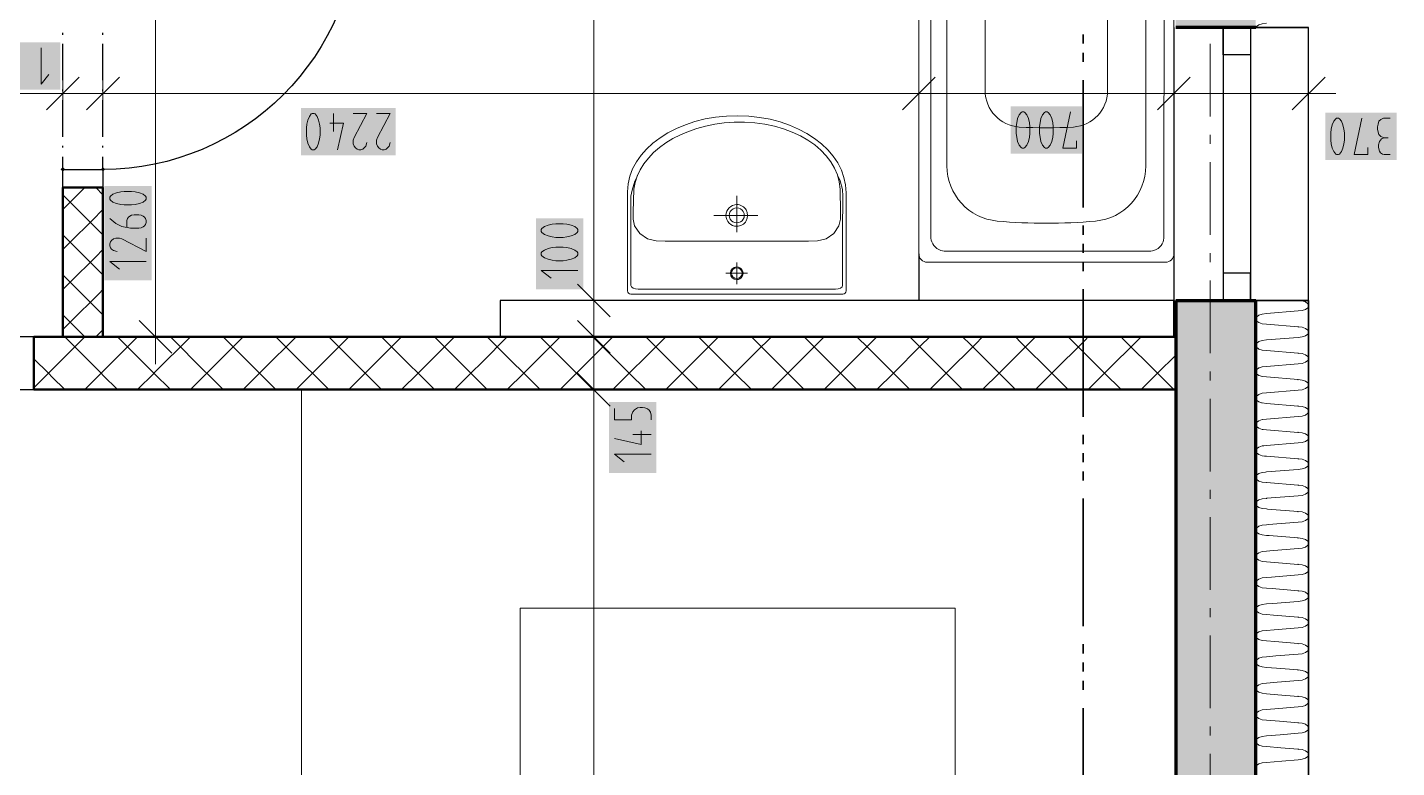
# Model space of a CAD drawing. Header units: millimetres. Extents: x 0 to 594, y 0 to 420.
# Drawn here: x 495.76 to 530.19, y 186.78 to 205.4 of the extents above; entities that cross this region are included whole.
import ezdxf

# ---------------------------------------------------------------- set-up
doc = ezdxf.new("R2010")
doc.units = ezdxf.units.MM
doc.header["$LTSCALE"] = 8
for name, color, linetype in [('PDF_Dvere', 7, 'Continuous'), ('PDF_Instalacni prizdivka do 1m', 7, 'Continuous'), ('PDF_Koty delkove', 7, 'Continuous'), ('PDF_Kuchyne', 7, 'Continuous'), ('PDF_Okna', 7, 'Continuous'), ('PDF_Osy hlavni', 7, 'Continuous'), ('PDF_Pozarni useky', 7, 'Continuous'), ('PDF_Pricky zdene', 7, 'Continuous'), ('PDF_Sanita', 7, 'Continuous'), ('PDF_Steny obvodove nosne', 7, 'Continuous'), ('PDF_Zatepleni', 7, 'Continuous')]:
    doc.layers.add(name, color=color, linetype=linetype)

msp = doc.modelspace()

# ---------------------------------------------------------------- linework, layer by layer
at = {"layer": 'PDF_Dvere', "lineweight": 25}
msp.add_lwpolyline([(497.658, 208.241), (504.069, 208.241, -0.414213), (497.658, 201.83), (497.658, 202.148)], format="xyb", dxfattribs=at)
for points in [[(496.65, 205.217), (496.65, 205.262)], [(497.658, 205.217), (497.658, 205.262)], [(496.65, 204.072), (496.65, 204.988)], [(497.658, 204.072), (497.658, 204.988)], [(496.65, 203.797), (496.65, 203.843)], [(497.658, 203.797), (497.658, 203.843)], [(496.65, 202.652), (496.65, 203.568)], [(497.658, 202.652), (497.658, 203.568)], [(496.65, 202.377), (496.65, 202.423)], [(496.65, 201.83), (496.65, 202.148)], [(497.658, 202.377), (497.658, 202.423)]]:
    msp.add_lwpolyline(points, dxfattribs=at)
for points in [[(496.65, 201.372), (496.65, 201.83), (497.658, 201.83), (497.658, 201.372)], [(495.918, 197.617), (495.46, 197.617), (495.46, 196.289), (495.918, 196.289)]]:
    msp.add_lwpolyline(points, close=True, dxfattribs=at)
at = {"layer": 'PDF_Dvere', "lineweight": 25, "transparency": 33554559}
for points in [[(496.65, 201.773), (496.593, 201.83), (496.708, 201.83), (496.65, 201.887)], [(497.658, 201.773), (497.601, 201.83), (497.715, 201.83), (497.658, 201.887)]]:
    msp.add_solid(points, dxfattribs=at)
at = {"layer": 'PDF_Instalacni prizdivka do 1m', "lineweight": 25}
msp.add_lwpolyline([(518.174, 199.705), (518.174, 198.533)], dxfattribs=at)
msp.add_lwpolyline([(507.641, 197.617), (524.585, 197.617), (524.585, 198.533), (524.585, 198.533), (507.641, 198.533)], close=True, dxfattribs=at)
at = {"layer": 'PDF_Koty delkove', "lineweight": 18}
for points in [[(498.976, 197.617), (498.976, 200.396), (498.976, 200.982), (498.976, 202.534), (498.976, 203.632), (498.976, 204.887), (498.976, 206.606), (498.976, 209.157), (498.976, 210.577), (498.976, 216.576), (498.976, 218.453), (498.976, 228.528), (498.976, 230.36), (498.976, 240.434), (498.976, 242.312), (498.976, 248.311), (498.976, 249.73), (498.976, 261.27), (498.976, 262.599)], [(509.999, 145.412), (509.999, 174.668), (509.999, 180.632), (509.999, 181.276), (509.999, 187.129), (509.999, 196.289), (509.999, 197.617), (509.999, 198.533), (509.999, 215.064), (509.999, 216.576), (509.999, 218.453), (509.999, 240.434), (509.999, 242.312), (509.999, 243.823), (509.999, 260.355), (509.999, 261.27)], [(496.102, 204.891), (496.102, 203.975), (496.297, 204.219)], [(496.65, 204.423), (496.65, 203.736), (496.65, 203.049)], [(497.658, 204.423), (497.658, 203.736), (497.658, 203.049)], [(518.174, 204.423), (518.174, 203.736), (518.174, 203.049)], [(524.585, 204.423), (524.585, 203.736), (524.585, 203.049)], [(527.974, 204.423), (527.974, 203.736), (527.974, 203.049)], [(497.063, 204.148), (496.238, 203.324)], [(498.07, 204.148), (497.246, 203.324)], [(518.586, 204.148), (517.761, 203.324)], [(524.997, 204.148), (524.173, 203.324)], [(528.386, 204.148), (527.561, 203.324)], [(527.974, 203.736), (524.585, 203.736), (519.625, 203.736), (518.174, 203.736), (512.735, 203.736), (512.609, 203.736), (507.561, 203.736), (507.059, 203.736), (497.897, 203.736), (497.658, 203.736), (497.596, 203.736), (496.65, 203.736), (480.256, 203.736), (477.783, 203.736), (466.793, 203.736)], [(527.974, 203.736), (528.66, 203.736)], [(502.774, 202.871), (502.774, 202.688), (502.786, 202.597), (502.81, 202.49), (502.847, 202.399), (502.896, 202.337), (502.92, 202.323), (502.969, 202.323), (502.994, 202.337), (503.042, 202.399), (503.079, 202.49), (503.104, 202.597), (503.116, 202.688), (503.116, 202.871), (503.104, 202.963), (503.079, 203.07), (503.042, 203.162), (502.994, 203.223), (502.969, 203.238), (502.92, 203.238), (502.896, 203.223), (502.847, 203.162), (502.81, 203.07), (502.786, 202.963), (502.774, 202.871)], [(503.458, 203.238), (503.458, 202.781)], [(503.948, 203.238), (504.291, 203.238), (503.972, 202.628), (503.948, 202.566), (503.948, 202.475), (503.972, 202.414), (504.009, 202.368), (504.046, 202.337), (504.095, 202.323), (504.143, 202.323), (504.192, 202.337), (504.229, 202.368), (504.266, 202.414), (504.291, 202.505)], [(504.535, 203.238), (504.878, 203.238), (504.559, 202.628), (504.535, 202.566), (504.535, 202.475), (504.559, 202.414), (504.596, 202.368), (504.633, 202.337), (504.682, 202.323), (504.73, 202.323), (504.779, 202.337), (504.816, 202.368), (504.853, 202.414), (504.878, 202.505)], [(520.841, 203.263), (520.816, 203.278), (520.767, 203.278), (520.742, 203.263), (520.694, 203.201), (520.657, 203.11), (520.633, 203.003), (520.621, 202.911)], [(520.621, 202.911), (520.621, 202.728), (520.633, 202.637), (520.657, 202.53), (520.694, 202.438), (520.742, 202.377), (520.767, 202.362), (520.816, 202.362), (520.841, 202.377), (520.889, 202.438), (520.926, 202.53), (520.951, 202.637), (520.963, 202.728), (520.963, 202.911), (520.951, 203.003), (520.926, 203.11), (520.889, 203.201), (520.841, 203.263)], [(522.138, 202.545), (522.138, 202.362), (521.795, 202.362), (521.99, 203.278)], [(503.361, 202.994), (503.704, 202.994), (503.556, 202.323)], [(528.532, 202.748), (528.532, 202.565), (528.544, 202.474), (528.568, 202.367), (528.605, 202.276), (528.654, 202.214), (528.678, 202.2), (528.727, 202.2), (528.752, 202.214), (528.8, 202.276), (528.837, 202.367), (528.862, 202.474), (528.874, 202.565), (528.874, 202.748), (528.862, 202.84), (528.837, 202.947), (528.8, 203.039), (528.752, 203.1), (528.727, 203.115)], [(528.727, 203.115), (528.678, 203.115), (528.654, 203.1), (528.605, 203.039), (528.568, 202.947), (528.544, 202.84), (528.532, 202.748)], [(529.462, 202.382), (529.462, 202.2), (529.119, 202.2), (529.314, 203.115)], [(530.024, 203.115), (529.853, 203.115), (529.792, 203.084), (529.743, 203.039), (529.718, 202.963), (529.706, 202.901), (529.706, 202.84), (529.718, 202.764), (529.743, 202.703), (529.792, 202.658), (529.877, 202.626)], [(530.024, 202.2), (529.877, 202.2), (529.828, 202.214), (529.779, 202.245), (529.754, 202.291), (529.73, 202.382), (529.73, 202.443), (529.754, 202.535), (529.803, 202.596), (529.877, 202.626), (529.974, 202.626)], [(498.377, 201.277), (498.194, 201.277), (498.103, 201.264), (497.996, 201.24), (497.904, 201.204), (497.843, 201.155), (497.828, 201.13), (497.828, 201.082), (497.843, 201.057), (497.904, 201.008), (497.996, 200.972), (498.103, 200.947), (498.194, 200.934), (498.377, 200.934), (498.469, 200.947), (498.576, 200.972), (498.667, 201.008), (498.729, 201.057), (498.744, 201.082), (498.744, 201.13), (498.729, 201.155), (498.667, 201.204), (498.576, 201.24)], [(498.576, 201.24), (498.469, 201.264), (498.377, 201.277)], [(498.255, 200.372), (498.255, 200.543), (498.271, 200.592), (498.301, 200.629), (498.332, 200.653), (498.377, 200.677), (498.438, 200.69), (498.56, 200.69), (498.622, 200.677), (498.667, 200.653), (498.698, 200.629), (498.729, 200.592), (498.744, 200.543), (498.744, 200.495), (498.729, 200.445), (498.698, 200.409), (498.667, 200.385), (498.622, 200.36), (498.56, 200.347), (498.347, 200.347), (498.133, 200.396), (497.98, 200.47), (497.828, 200.592)], [(509.229, 200.462), (509.046, 200.462), (508.955, 200.449), (508.848, 200.425), (508.756, 200.389), (508.695, 200.34), (508.68, 200.315), (508.68, 200.267), (508.695, 200.242), (508.756, 200.193), (508.848, 200.157), (508.955, 200.132), (509.046, 200.119), (509.229, 200.119), (509.32, 200.132), (509.427, 200.157), (509.519, 200.193), (509.58, 200.242), (509.596, 200.267), (509.596, 200.315), (509.58, 200.34), (509.519, 200.389), (509.427, 200.425), (509.32, 200.449), (509.229, 200.462)], [(498.744, 200.103), (498.744, 199.76), (498.133, 200.079), (498.072, 200.103), (497.98, 200.103), (497.92, 200.079), (497.874, 200.042), (497.843, 200.005)], [(497.843, 200.005), (497.828, 199.956), (497.828, 199.908), (497.843, 199.858), (497.874, 199.822), (497.92, 199.785), (498.011, 199.76)], [(498.744, 199.516), (497.828, 199.516), (498.072, 199.32)], [(509.596, 199.288), (508.68, 199.288), (508.924, 199.093)], [(510.411, 198.121), (509.587, 198.945)], [(510.686, 198.533), (509.999, 198.533), (509.312, 198.533)], [(499.389, 197.205), (498.564, 198.029)], [(510.411, 197.205), (509.587, 198.029)], [(499.663, 197.617), (498.976, 197.617), (498.29, 197.617)], [(498.976, 197.617), (498.976, 196.93)], [(510.686, 197.617), (509.999, 197.617), (509.312, 197.617)], [(510.411, 195.877), (509.587, 196.701)], [(510.686, 196.289), (509.999, 196.289), (509.312, 196.289)], [(510.522, 195.525), (510.949, 195.525), (510.949, 195.647), (510.98, 195.732), (511.026, 195.781), (511.102, 195.83), (511.163, 195.842), (511.224, 195.842), (511.285, 195.83), (511.346, 195.806), (511.392, 195.769), (511.423, 195.72), (511.438, 195.647), (511.438, 195.525)], [(510.522, 195.818), (510.522, 195.525)], [(511.194, 195.255), (511.194, 194.912), (510.522, 195.06)], [(511.438, 195.158), (510.98, 195.158)], [(511.438, 194.668), (510.522, 194.668), (510.766, 194.473)]]:
    msp.add_lwpolyline(points, dxfattribs=at)
for points in [[(521.208, 202.911), (521.208, 202.728), (521.22, 202.637), (521.244, 202.53), (521.281, 202.438), (521.33, 202.377), (521.354, 202.362), (521.403, 202.362), (521.428, 202.377), (521.476, 202.438), (521.513, 202.53), (521.538, 202.637), (521.55, 202.728), (521.55, 202.911), (521.538, 203.003), (521.513, 203.11), (521.476, 203.201), (521.428, 203.263), (521.403, 203.278), (521.354, 203.278), (521.33, 203.263), (521.281, 203.201), (521.244, 203.11), (521.22, 203.003)], [(509.229, 199.875), (509.046, 199.875), (508.955, 199.862), (508.848, 199.838), (508.756, 199.801), (508.695, 199.753), (508.68, 199.728), (508.68, 199.68), (508.695, 199.655), (508.756, 199.606), (508.848, 199.57), (508.955, 199.545), (509.046, 199.532), (509.229, 199.532), (509.32, 199.545), (509.427, 199.57), (509.519, 199.606), (509.58, 199.655), (509.596, 199.68), (509.596, 199.728), (509.58, 199.753), (509.519, 199.801), (509.427, 199.838), (509.32, 199.862)]]:
    msp.add_lwpolyline(points, close=True, dxfattribs=at)
at = {"layer": 'PDF_Koty delkove', "color": 7, "lineweight": 18, "true_color": 0xffffff, "transparency": 33554559}
for points in [[(496.582, 205.029), (494.79, 205.029), (496.582, 203.838), (494.79, 203.838)], [(505.015, 203.376), (502.637, 203.376), (505.015, 202.185), (502.637, 202.185)], [(522.275, 203.416), (520.483, 203.416), (522.275, 202.225), (520.483, 202.225)], [(530.186, 203.253), (528.395, 203.253), (530.186, 202.062), (528.395, 202.062)], [(498.882, 199.036), (498.882, 201.414), (497.691, 199.036), (497.691, 201.414)], [(509.733, 198.808), (509.733, 200.599), (508.543, 198.808), (508.543, 200.599)], [(511.576, 194.188), (511.576, 195.979), (510.385, 194.188), (510.385, 195.979)]]:
    msp.add_solid(points, dxfattribs=at)
at = {"layer": 'PDF_Kuchyne', "lineweight": 13}
msp.add_lwpolyline([(508.145, 196.289), (502.649, 196.289), (502.649, 185.298), (508.145, 185.298), (508.145, 190.794), (519.09, 190.794), (519.09, 185.298), (524.585, 185.298)], dxfattribs=at)
at = {"layer": 'PDF_Okna', "lineweight": 25}
for points in [[(524.585, 205.402), (524.585, 198.533)], [(525.821, 205.402), (525.821, 198.533)], [(526.508, 205.402), (526.508, 198.533)], [(527.974, 198.533), (527.974, 205.402)]]:
    msp.add_lwpolyline(points, dxfattribs=at)
for points in [[(526.508, 205.402), (526.508, 204.715), (525.821, 204.715), (525.821, 205.402)], [(526.508, 198.533), (526.508, 199.22), (525.821, 199.22), (525.821, 198.533)]]:
    msp.add_lwpolyline(points, close=True, dxfattribs=at)
at = {"layer": 'PDF_Osy hlavni', "lineweight": 18}
for points in [[(525.501, 203.156), (525.501, 204.988)], [(525.501, 202.469), (525.501, 202.698)], [(525.501, 200.179), (525.501, 202.011)], [(525.501, 199.492), (525.501, 199.721)], [(525.501, 197.203), (525.501, 199.034)], [(525.501, 196.516), (525.501, 196.745)], [(525.501, 194.226), (525.501, 196.058)], [(525.501, 193.539), (525.501, 193.768)], [(525.501, 191.249), (525.501, 193.081)], [(525.501, 190.563), (525.501, 190.792)], [(525.501, 188.273), (525.501, 190.105)], [(525.501, 187.586), (525.501, 187.815)], [(525.501, 185.296), (525.501, 187.128)]]:
    msp.add_lwpolyline(points, dxfattribs=at)
at = {"layer": 'PDF_Pozarni useky', "lineweight": 35}
for points in [[(522.305, 204.994), (522.305, 205.223)], [(522.305, 204.536), (522.305, 204.765)], [(522.305, 200.873), (522.305, 204.078)], [(522.304, 200.186), (522.304, 200.415)], [(522.304, 199.728), (522.304, 199.957)], [(522.304, 199.27), (522.304, 199.499)], [(522.304, 195.606), (522.304, 198.812)], [(522.303, 194.919), (522.304, 195.148)], [(522.303, 194.461), (522.303, 194.69)], [(522.303, 194.004), (522.303, 194.233)], [(522.303, 190.34), (522.303, 193.546)], [(522.303, 189.653), (522.303, 189.882)], [(522.302, 189.195), (522.303, 189.424)], [(522.302, 188.737), (522.302, 188.966)], [(522.302, 185.074), (522.302, 188.279)]]:
    msp.add_lwpolyline(points, dxfattribs=at)
at = {"layer": 'PDF_Pricky zdene', "lineweight": 9}
for points in [[(497.2, 201.372), (496.834, 201.006), (496.65, 200.823)], [(497.658, 200.181), (497.402, 200.438), (496.834, 201.006), (496.65, 201.189)], [(497.658, 201.189), (497.475, 201.372)], [(497.658, 200.823), (497.391, 200.555), (496.834, 199.998), (496.65, 199.815)], [(497.658, 199.174), (497.502, 199.33), (496.834, 199.998), (496.65, 200.181)], [(497.658, 199.815), (497.475, 199.632), (496.834, 198.991), (496.65, 198.808)], [(497.658, 198.167), (497.603, 198.221), (496.834, 198.991), (496.65, 199.174)], [(497.658, 198.808), (497.559, 198.708), (496.834, 197.983), (496.65, 197.8)], [(497.2, 197.617), (496.834, 197.983), (496.65, 198.167)], [(497.658, 197.8), (497.643, 197.785), (497.475, 197.617)], [(497.2, 197.617), (496.284, 196.701), (496.178, 196.595), (495.918, 196.335)], [(498.024, 196.289), (497.665, 196.648), (497.612, 196.701), (496.696, 197.617)], [(498.528, 197.617), (497.612, 196.701), (497.555, 196.644), (497.2, 196.289)], [(499.352, 196.289), (498.947, 196.694), (498.94, 196.701), (498.024, 197.617)], [(499.856, 197.617), (498.94, 196.701), (498.933, 196.694), (498.528, 196.289)], [(500.68, 196.289), (500.268, 196.701), (500.229, 196.74), (499.352, 197.617)], [(501.184, 197.617), (500.31, 196.743), (500.268, 196.701), (499.856, 196.289)], [(502.008, 196.289), (501.596, 196.701), (501.511, 196.786), (500.68, 197.617)], [(502.512, 197.617), (501.688, 196.793), (501.596, 196.701), (501.184, 196.289)], [(502.924, 196.701), (502.793, 196.832), (502.008, 197.617)], [(503.84, 197.617), (503.065, 196.842), (502.924, 196.701), (502.512, 196.289)], [(504.075, 196.878), (503.336, 197.617)], [(505.168, 197.617), (504.443, 196.892), (504.252, 196.701), (503.84, 196.289)], [(505.992, 196.289), (505.58, 196.701), (505.357, 196.924), (504.664, 197.617)], [(506.496, 197.617), (505.82, 196.941), (505.58, 196.701), (505.168, 196.289)], [(507.32, 196.289), (506.908, 196.701), (506.639, 196.97), (505.992, 197.617)], [(507.824, 197.617), (507.198, 196.991), (506.908, 196.701), (506.496, 196.289)], [(508.649, 196.289), (508.236, 196.701), (507.921, 197.017), (507.32, 197.617)], [(509.152, 197.617), (508.575, 197.04), (508.236, 196.701), (507.824, 196.289)], [(509.977, 196.289), (509.564, 196.701), (509.203, 197.063), (508.649, 197.617)], [(510.48, 197.617), (509.953, 197.09), (509.564, 196.701), (509.152, 196.289)], [(511.305, 196.289), (510.892, 196.701), (510.485, 197.109), (509.977, 197.617)], [(511.808, 197.617), (511.33, 197.139), (510.892, 196.701), (510.48, 196.289)], [(512.633, 196.289), (512.22, 196.701), (511.767, 197.155), (511.305, 197.617)], [(513.136, 197.617), (512.708, 197.189), (512.22, 196.701), (511.808, 196.289)], [(513.961, 196.289), (513.548, 196.701), (513.049, 197.201), (512.633, 197.617)], [(514.464, 197.617), (514.085, 197.238), (513.548, 196.701), (513.136, 196.289)], [(515.289, 196.289), (514.876, 196.701), (514.331, 197.247), (513.961, 197.617)], [(515.792, 197.617), (515.463, 197.288), (514.876, 196.701), (514.464, 196.289)], [(516.617, 196.289), (516.204, 196.701), (515.613, 197.293), (515.289, 197.617)], [(517.12, 197.617), (516.84, 197.337), (516.204, 196.701), (515.792, 196.289)], [(517.945, 196.289), (517.533, 196.701), (516.895, 197.339), (516.617, 197.617)], [(518.448, 197.617), (518.218, 197.387), (517.533, 196.701), (517.12, 196.289)], [(519.273, 196.289), (518.861, 196.701), (518.177, 197.385), (517.945, 197.617)], [(519.776, 197.617), (519.595, 197.436), (518.861, 196.701), (518.448, 196.289)], [(520.601, 196.289), (520.189, 196.701), (519.459, 197.431), (519.273, 197.617)], [(521.104, 197.617), (520.973, 197.486), (520.189, 196.701), (519.776, 196.289)], [(521.929, 196.289), (521.517, 196.701), (520.74, 197.477), (520.601, 197.617)], [(522.432, 197.617), (522.351, 197.535), (521.517, 196.701), (521.104, 196.289)], [(523.257, 196.289), (522.845, 196.701), (522.022, 197.523), (521.929, 197.617)], [(523.76, 197.617), (523.728, 197.585), (522.845, 196.701), (522.432, 196.289)], [(524.585, 196.289), (524.173, 196.701), (523.304, 197.569), (523.257, 197.617)], [(524.631, 197.571), (524.586, 197.615), (524.585, 197.617)], [(496.696, 196.289), (496.383, 196.602), (496.284, 196.701), (495.918, 197.067)], [(524.631, 197.159), (524.173, 196.701), (523.76, 196.289)], [(503.336, 196.289), (502.924, 196.701)], [(504.664, 196.289), (504.252, 196.701), (504.075, 196.878)]]:
    msp.add_lwpolyline(points, dxfattribs=at)
at = {"layer": 'PDF_Pricky zdene', "lineweight": 50}
for points in [[(496.65, 201.372), (497.658, 201.372), (497.658, 199.128), (497.658, 197.617), (496.65, 197.617), (496.65, 199.128), (496.65, 201.372)], [(495.918, 196.289), (495.918, 197.617), (497.521, 197.617), (524.585, 197.617), (524.631, 197.617), (524.631, 196.289), (524.585, 196.289), (497.521, 196.289), (495.918, 196.289)]]:
    msp.add_lwpolyline(points, dxfattribs=at)
at = {"layer": 'PDF_Sanita', "lineweight": 13}
for points in [[(518.174, 199.705), (518.174, 199.705), (518.174, 214.854, -0.414215), (518.384, 215.064), (524.374, 215.064, -0.414213), (524.585, 214.854), (524.585, 199.705, -0.414215), (524.374, 199.495), (518.384, 199.495, -0.414213), (518.174, 199.705)], [(522.112, 212.867, -0.364855), (522.594, 212.349), (522.919, 205.761), (522.918, 203.809, -0.395988), (522.059, 202.895, -0.031037), (520.699, 202.895, -0.395989), (519.84, 203.809), (519.839, 205.761), (520.164, 212.349, -0.364851), (520.646, 212.867)], [(510.931, 198.693, -0.414162), (510.847, 198.777), (510.847, 201.25, -0.003185), (510.847, 201.267)], [(516.342, 201.24), (516.342, 198.776, -0.414222), (516.261, 198.692), (516.258, 198.692), (516.24, 198.692), (510.948, 198.693), (510.931, 198.693), (510.928, 198.693), (510.931, 198.693), (510.948, 198.693)]]:
    msp.add_lwpolyline(points, format="xyb", dxfattribs=at)
for points in [[(519.174, 212.538), (518.879, 206.555), (518.879, 201.917, 0.38797), (520.145, 200.53, 0.045243), (522.613, 200.53, 0.38797), (523.88, 201.917), (523.88, 206.555), (523.584, 212.538, 0.372025), (522.081, 214.115, 0.048476), (520.678, 214.115, 0.372023)], [(513.594, 200.399, 1.00001), (513.595, 200.945, 0.414214), (513.322, 200.672, 0.414225)], [(513.595, 200.861, 1.000006), (513.594, 200.483, 1.000016)], [(513.594, 199.058, 1.000015), (513.594, 199.377, 0.414203), (513.435, 199.217, 0.414209)], [(513.594, 199.083, 0.999976), (513.594, 199.352, 0.999974)]]:
    msp.add_lwpolyline(points, format="xyb", close=True, dxfattribs=at)
for points in [[(518.476, 207.28), (518.477, 200.102), (518.486, 200.051), (518.5, 200.004), (518.525, 199.953), (518.551, 199.913), (518.588, 199.871), (518.626, 199.84), (518.675, 199.81), (518.729, 199.787), (518.769, 199.777), (518.811, 199.771), (521.407, 199.769), (524.002, 199.771), (524.044, 199.777), (524.085, 199.787), (524.138, 199.81), (524.188, 199.84), (524.225, 199.871), (524.262, 199.913), (524.289, 199.953), (524.313, 200.004), (524.328, 200.051), (524.336, 200.102), (524.337, 207.28)], [(510.932, 198.91), (510.932, 201.153), (510.96, 201.306), (511.031, 201.533), (511.095, 201.669)], [(516.128, 201.68), (516.192, 201.544), (516.252, 201.323), (516.26, 201.159), (516.257, 200.256)], [(511.006, 201.332), (510.987, 200.753), (510.99, 200.576), (511.025, 200.408), (511.154, 200.215), (511.349, 200.084), (511.566, 200.033), (511.793, 200.027), (515.396, 200.027), (515.623, 200.033), (515.84, 200.083), (516.035, 200.215), (516.164, 200.407), (516.199, 200.576), (516.203, 200.753), (516.192, 201.332)], [(513.595, 200.247), (513.595, 201.167)], [(514.123, 200.672), (513.02, 200.672)], [(516.257, 198.909), (516.257, 200.256)], [(513.594, 198.945), (513.594, 199.49)], [(513.867, 199.217), (513.322, 199.217)], [(511.115, 198.813), (516.074, 198.813)]]:
    msp.add_lwpolyline(points, dxfattribs=at)
for points in [[(513.614, 203.18), (512.097, 203.188), (510.858, 202.331), (510.847, 201.267)], [(516.342, 201.24), (516.353, 202.304), (515.131, 203.173), (513.614, 203.18)], [(513.526, 203.016), (512.204, 202.965), (511.119, 202.24), (511.006, 201.332)], [(516.192, 201.332), (516.154, 202.317), (514.96, 203.071), (513.526, 203.016)], [(513.595, 200.861), (513.595, 200.861), (513.595, 200.861), (513.595, 200.861)], [(513.594, 200.483), (513.594, 200.483), (513.594, 200.483), (513.594, 200.483)], [(513.594, 199.352), (513.594, 199.352), (513.594, 199.352), (513.594, 199.352)], [(510.931, 198.693), (510.931, 198.693), (510.931, 198.693), (510.931, 198.693)], [(510.932, 198.91), (510.932, 198.856), (511.014, 198.813), (511.115, 198.813)], [(516.074, 198.813), (516.175, 198.813), (516.257, 198.856), (516.257, 198.909)], [(516.342, 198.776), (516.342, 198.776), (516.342, 198.776), (516.342, 198.776)]]:
    msp.add_open_spline(points, degree=3, dxfattribs=at)
at = {"layer": 'PDF_Steny obvodove nosne', "lineweight": 70}
for points in [[(526.645, 205.402), (526.508, 205.402), (525.821, 205.402), (524.631, 205.402)], [(524.631, 198.533), (524.631, 197.617), (524.631, 196.289), (524.631, 184.062)], [(524.631, 198.533), (525.821, 198.533), (526.508, 198.533), (526.645, 198.533)], [(526.645, 184.062), (526.645, 198.533)]]:
    msp.add_lwpolyline(points, dxfattribs=at)
at = {"layer": 'PDF_Steny obvodove nosne', "color": 9, "lineweight": 9, "true_color": 0xc0c0c0, "transparency": 33554559}
for points in [[(524.631, 205.402), (526.645, 205.402), (524.631, 216.576), (526.645, 216.576)], [(524.631, 198.533), (524.631, 184.062), (526.645, 198.533), (526.645, 184.062)]]:
    msp.add_solid(points, dxfattribs=at)
at = {"layer": 'PDF_Zatepleni', "lineweight": 35}
for points in [[(527.974, 205.402), (526.645, 205.402)], [(526.645, 198.533), (527.974, 198.533)], [(526.645, 198.533), (526.645, 184.062)], [(527.974, 184.062), (527.974, 198.533)]]:
    msp.add_lwpolyline(points, dxfattribs=at)
at = {"layer": 'PDF_Zatepleni', "lineweight": 9}
for points in [[(526.911, 205.506), (526.809, 205.495), (526.722, 205.467), (526.664, 205.423), (526.654, 205.402)], [(527.974, 198.4), (527.953, 198.451), (527.896, 198.494), (527.81, 198.523), (527.708, 198.533)], [(527.708, 198.267), (527.81, 198.277), (527.896, 198.306), (527.953, 198.349), (527.974, 198.4)], [(526.664, 198.119), (526.646, 198.082)], [(526.646, 198.054), (526.664, 198.017), (526.675, 198.009), (526.722, 197.974), (526.809, 197.945), (526.911, 197.935)], [(526.911, 198.202), (526.809, 198.191), (526.722, 198.162), (526.669, 198.122), (526.664, 198.119)], [(527.708, 198.267), (526.911, 198.202)], [(526.911, 197.935), (527.708, 197.869)], [(526.911, 197.935), (526.911, 197.935)], [(527.974, 197.736), (527.953, 197.787), (527.896, 197.83), (527.81, 197.859), (527.708, 197.869)], [(527.708, 197.603), (527.81, 197.613), (527.896, 197.642), (527.953, 197.685), (527.974, 197.736)], [(526.911, 197.538), (526.809, 197.527), (526.722, 197.498), (526.704, 197.485), (526.664, 197.455), (526.646, 197.418)], [(526.646, 197.39), (526.664, 197.353), (526.714, 197.316), (526.722, 197.31), (526.809, 197.281), (526.911, 197.271)], [(527.708, 197.603), (526.911, 197.538)], [(526.911, 197.271), (527.708, 197.205)], [(526.911, 197.271), (526.911, 197.271)], [(527.708, 196.939), (526.911, 196.873)], [(527.974, 197.072), (527.953, 197.123), (527.896, 197.166), (527.81, 197.195), (527.708, 197.205)], [(527.708, 196.939), (527.81, 196.949), (527.896, 196.978), (527.953, 197.021), (527.974, 197.072)], [(526.911, 196.873), (526.809, 196.863), (526.741, 196.841), (526.722, 196.834), (526.664, 196.791), (526.646, 196.754)], [(526.646, 196.726), (526.664, 196.689), (526.722, 196.646), (526.752, 196.636), (526.809, 196.617), (526.911, 196.607)], [(526.911, 196.607), (527.708, 196.541)], [(526.911, 196.607), (526.911, 196.607)], [(527.708, 196.275), (526.911, 196.209)], [(527.974, 196.408), (527.953, 196.459), (527.896, 196.502), (527.81, 196.531), (527.708, 196.541)], [(527.708, 196.275), (527.81, 196.285), (527.896, 196.314), (527.953, 196.357), (527.974, 196.408)], [(526.911, 196.209), (526.809, 196.199), (526.777, 196.189), (526.722, 196.17), (526.664, 196.127), (526.646, 196.09)], [(526.646, 196.062), (526.664, 196.025), (526.722, 195.982), (526.79, 195.959), (526.809, 195.953), (526.911, 195.943)], [(526.911, 195.943), (527.708, 195.877)], [(526.911, 195.943), (526.911, 195.943)], [(527.708, 195.611), (526.911, 195.545)], [(527.974, 195.744), (527.953, 195.795), (527.896, 195.838), (527.81, 195.867), (527.708, 195.877)], [(527.708, 195.611), (527.81, 195.621), (527.896, 195.65), (527.953, 195.693), (527.974, 195.744)], [(526.911, 195.545), (526.814, 195.536), (526.809, 195.535), (526.722, 195.506), (526.664, 195.463), (526.646, 195.426)], [(526.646, 195.398), (526.664, 195.361), (526.722, 195.318), (526.809, 195.289), (526.828, 195.287), (526.911, 195.279)], [(526.911, 195.279), (527.708, 195.213), (527.81, 195.203), (527.896, 195.174), (527.953, 195.131), (527.974, 195.08)], [(526.911, 195.279), (526.911, 195.279)], [(526.911, 194.881), (526.851, 194.875), (526.809, 194.871), (526.722, 194.842), (526.664, 194.799), (526.646, 194.762)], [(527.708, 194.947), (526.911, 194.881)], [(527.708, 194.947), (527.81, 194.957), (527.896, 194.986), (527.953, 195.029), (527.974, 195.08)], [(526.646, 194.734), (526.664, 194.697), (526.722, 194.654), (526.809, 194.625), (526.865, 194.619), (526.911, 194.615)], [(526.911, 194.615), (527.708, 194.549), (527.81, 194.539), (527.896, 194.51), (527.953, 194.467), (527.974, 194.416)], [(526.911, 194.615), (526.911, 194.615)], [(526.911, 194.217), (526.888, 194.215), (526.809, 194.207), (526.722, 194.178), (526.664, 194.135), (526.646, 194.098)], [(527.708, 194.283), (526.911, 194.217)], [(527.708, 194.283), (527.81, 194.293), (527.896, 194.322), (527.953, 194.365), (527.974, 194.416)], [(526.646, 194.07), (526.664, 194.033), (526.722, 193.99), (526.809, 193.961), (526.903, 193.951), (526.911, 193.951)], [(526.911, 193.951), (527.708, 193.885), (527.81, 193.875), (527.896, 193.846), (527.953, 193.803), (527.974, 193.752)], [(526.911, 193.951), (526.911, 193.951)], [(526.911, 193.553), (526.809, 193.543), (526.722, 193.514), (526.664, 193.471), (526.646, 193.434)], [(527.708, 193.619), (526.925, 193.555), (526.911, 193.553)], [(527.708, 193.619), (527.81, 193.629), (527.896, 193.658), (527.953, 193.701), (527.974, 193.752)], [(526.646, 193.406), (526.664, 193.369), (526.722, 193.326), (526.809, 193.297), (526.911, 193.287)], [(526.911, 193.287), (526.94, 193.284), (527.708, 193.221), (527.81, 193.211), (527.896, 193.182), (527.953, 193.139), (527.974, 193.088)], [(526.911, 193.287), (526.911, 193.287)], [(526.911, 192.889), (526.809, 192.879), (526.722, 192.85), (526.664, 192.807), (526.646, 192.77)], [(527.708, 192.955), (526.962, 192.894), (526.911, 192.889)], [(527.708, 192.955), (527.81, 192.965), (527.896, 192.994), (527.953, 193.037), (527.974, 193.088)], [(526.646, 192.742), (526.664, 192.705), (526.722, 192.662), (526.809, 192.633), (526.911, 192.622)], [(526.911, 192.622), (526.978, 192.617), (527.708, 192.557), (527.81, 192.547), (527.896, 192.518), (527.953, 192.475), (527.974, 192.424)], [(526.911, 192.622), (526.911, 192.622)], [(526.911, 192.225), (526.809, 192.215), (526.722, 192.186), (526.664, 192.143), (526.646, 192.106)], [(527.708, 192.291), (527, 192.233), (526.911, 192.225)], [(527.708, 192.291), (527.81, 192.301), (527.896, 192.33), (527.953, 192.373), (527.974, 192.424)], [(526.646, 192.078), (526.664, 192.041), (526.722, 191.998), (526.809, 191.969), (526.911, 191.958)], [(526.911, 191.958), (527.015, 191.95), (527.708, 191.893)], [(526.911, 191.958), (526.911, 191.958)], [(527.974, 191.76), (527.953, 191.811), (527.896, 191.854), (527.81, 191.883), (527.708, 191.893)], [(526.911, 191.561), (526.809, 191.551), (526.722, 191.522), (526.664, 191.479), (526.646, 191.442)], [(527.708, 191.627), (527.037, 191.572), (526.911, 191.561)], [(527.708, 191.627), (527.81, 191.637), (527.896, 191.666), (527.953, 191.709), (527.974, 191.76)], [(526.646, 191.414), (526.664, 191.377), (526.722, 191.334), (526.809, 191.305), (526.911, 191.294)], [(526.911, 191.294), (527.053, 191.283), (527.708, 191.229)], [(526.911, 191.294), (526.911, 191.294)], [(527.896, 191.19), (527.81, 191.219), (527.708, 191.229)], [(527.708, 190.963), (527.81, 190.973), (527.896, 191.002), (527.953, 191.045), (527.974, 191.096)], [(527.974, 191.096), (527.953, 191.147), (527.896, 191.19)], [(526.664, 190.815), (526.646, 190.778)], [(526.646, 190.75), (526.664, 190.713), (526.722, 190.67), (526.809, 190.641), (526.911, 190.63)], [(526.911, 190.897), (526.809, 190.887), (526.722, 190.858), (526.664, 190.815)], [(527.708, 190.963), (527.074, 190.911), (526.911, 190.897)], [(526.911, 190.63), (527.09, 190.616), (527.708, 190.565)], [(526.911, 190.63), (526.911, 190.63)], [(527.974, 190.432), (527.953, 190.483), (527.896, 190.526), (527.81, 190.555), (527.708, 190.565)], [(527.708, 190.299), (527.81, 190.309), (527.896, 190.338), (527.953, 190.381), (527.974, 190.432)], [(526.911, 190.233), (526.809, 190.223), (526.722, 190.194), (526.664, 190.151), (526.646, 190.114)], [(526.646, 190.086), (526.664, 190.049), (526.722, 190.006), (526.809, 189.977), (526.911, 189.966)], [(527.708, 190.299), (527.111, 190.25), (526.911, 190.233)], [(526.911, 189.966), (527.128, 189.949), (527.708, 189.901)], [(526.911, 189.966), (526.911, 189.966)], [(527.974, 189.768), (527.953, 189.819), (527.896, 189.862), (527.81, 189.891), (527.708, 189.901)], [(527.708, 189.635), (527.81, 189.645), (527.896, 189.674), (527.953, 189.717), (527.974, 189.768)], [(526.911, 189.569), (526.809, 189.559), (526.722, 189.53), (526.664, 189.487), (526.646, 189.45)], [(526.646, 189.422), (526.664, 189.385), (526.722, 189.342), (526.809, 189.313), (526.911, 189.302)], [(527.708, 189.635), (527.148, 189.589), (526.911, 189.569)], [(526.911, 189.302), (527.165, 189.281), (527.708, 189.237)], [(526.911, 189.302), (526.911, 189.302)], [(527.974, 189.104), (527.953, 189.155), (527.896, 189.198), (527.81, 189.227), (527.708, 189.237)], [(527.708, 188.971), (527.81, 188.981), (527.896, 189.01), (527.953, 189.053), (527.974, 189.104)], [(526.911, 188.905), (526.809, 188.895), (526.722, 188.866), (526.664, 188.823), (526.646, 188.786)], [(526.646, 188.758), (526.664, 188.721), (526.722, 188.678), (526.809, 188.649), (526.911, 188.638)], [(527.708, 188.971), (527.185, 188.928), (526.911, 188.905)], [(526.911, 188.638), (527.203, 188.614), (527.708, 188.573)], [(526.911, 188.638), (526.911, 188.638)], [(527.974, 188.44), (527.953, 188.491), (527.896, 188.534), (527.81, 188.563), (527.708, 188.573)], [(527.708, 188.307), (527.81, 188.317), (527.896, 188.346), (527.953, 188.389), (527.974, 188.44)], [(526.911, 188.241), (526.809, 188.231), (526.722, 188.202), (526.664, 188.159), (526.646, 188.122)], [(526.646, 188.094), (526.664, 188.057), (526.722, 188.014), (526.809, 187.985), (526.911, 187.974)], [(527.708, 188.307), (527.222, 188.267), (526.911, 188.241)], [(526.911, 187.974), (527.24, 187.947), (527.708, 187.909)], [(526.911, 187.974), (526.911, 187.974)], [(527.708, 187.643), (527.26, 187.606), (526.911, 187.577)], [(527.974, 187.776), (527.953, 187.827), (527.896, 187.87), (527.81, 187.899), (527.708, 187.909)], [(527.708, 187.643), (527.81, 187.653), (527.896, 187.682), (527.953, 187.725), (527.974, 187.776)], [(526.911, 187.577), (526.809, 187.567), (526.722, 187.538), (526.664, 187.495), (526.646, 187.458)], [(526.646, 187.43), (526.664, 187.393), (526.722, 187.349), (526.809, 187.321), (526.911, 187.31)], [(526.911, 187.31), (527.278, 187.28), (527.708, 187.245)], [(526.911, 187.31), (526.911, 187.31)], [(527.708, 186.979), (527.297, 186.945), (526.911, 186.913)], [(527.974, 187.112), (527.953, 187.163), (527.896, 187.206), (527.81, 187.235), (527.708, 187.245)], [(527.708, 186.979), (527.81, 186.989), (527.896, 187.018)], [(527.896, 187.018), (527.953, 187.061), (527.974, 187.112)], [(526.911, 186.913), (526.809, 186.903), (526.722, 186.874), (526.664, 186.831), (526.646, 186.794)]]:
    msp.add_lwpolyline(points, dxfattribs=at)
at = {"layer": 'PDF_Zatepleni', "lineweight": 9, "transparency": 33554559}
for points in [[(527.708, 198.512), (527.687, 198.533), (527.729, 198.533)], [(527.708, 197.848), (527.687, 197.869), (527.729, 197.869), (527.708, 197.889)], [(527.708, 197.184), (527.687, 197.205), (527.729, 197.205), (527.708, 197.225)], [(527.708, 196.52), (527.687, 196.541), (527.729, 196.541), (527.708, 196.561)], [(527.708, 195.856), (527.687, 195.877), (527.729, 195.877), (527.708, 195.897)], [(527.708, 195.192), (527.687, 195.213), (527.729, 195.213), (527.708, 195.233)], [(527.708, 194.528), (527.687, 194.549), (527.729, 194.549), (527.708, 194.569)], [(527.708, 193.864), (527.687, 193.885), (527.729, 193.885), (527.708, 193.905)], [(527.708, 193.2), (527.687, 193.221), (527.729, 193.221), (527.708, 193.241)], [(527.708, 192.536), (527.687, 192.557), (527.729, 192.557), (527.708, 192.577)], [(527.708, 191.872), (527.687, 191.893), (527.729, 191.893), (527.708, 191.913)], [(527.708, 191.208), (527.687, 191.229), (527.729, 191.229), (527.708, 191.249)], [(527.708, 190.544), (527.687, 190.565), (527.729, 190.565), (527.708, 190.585)], [(527.708, 189.88), (527.687, 189.901), (527.729, 189.901), (527.708, 189.921)], [(527.708, 189.216), (527.687, 189.237), (527.729, 189.237), (527.708, 189.257)], [(527.708, 188.552), (527.687, 188.573), (527.729, 188.573), (527.708, 188.593)], [(527.708, 187.888), (527.687, 187.909), (527.729, 187.909), (527.708, 187.929)], [(527.708, 187.224), (527.687, 187.245), (527.729, 187.245), (527.708, 187.265)]]:
    msp.add_solid(points, dxfattribs=at)

doc.saveas('drawing.dxf')
